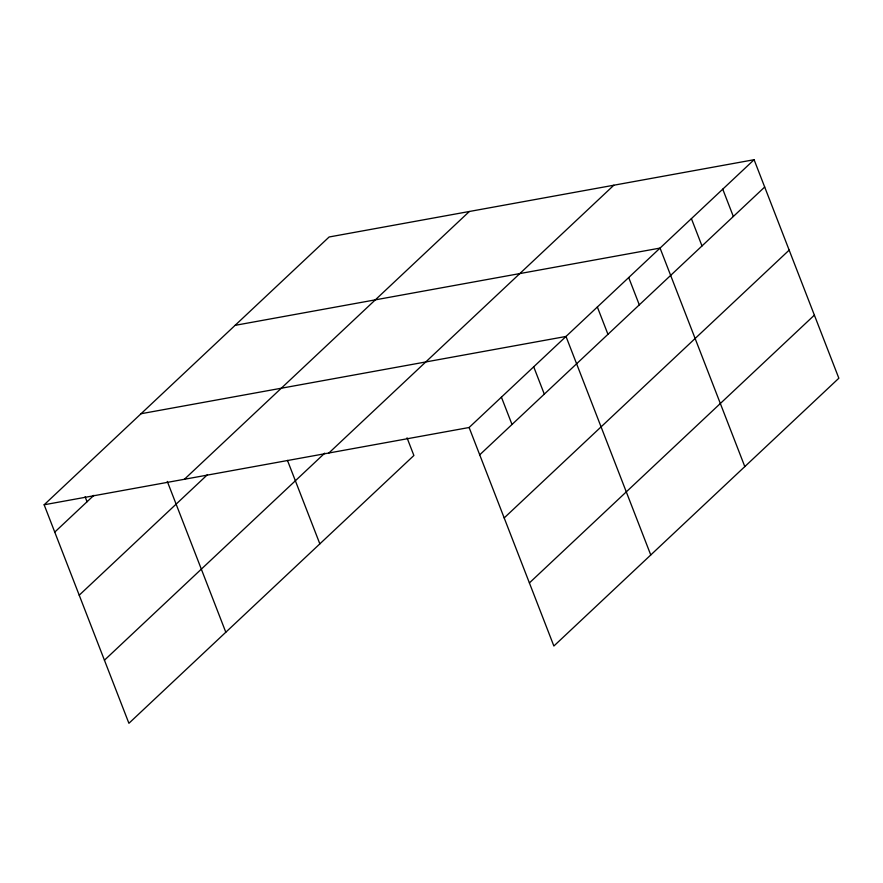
<?xml version="1.0" encoding="UTF-8"?>
<svg xmlns="http://www.w3.org/2000/svg" width="883" height="883" viewBox="0 0 883 883"><rect width="100%" height="100%" fill="white"/><g stroke="black" fill="none" stroke-linecap="round" stroke-linejoin="round"><path stroke-width="1.32" d="M407.041 437.825L413.884 455.496L128.907 723.287L44.15 504.778L329.127 236.986L754.093 159.713L838.85 378.222L553.873 646.014L469.116 427.504L754.093 159.713M54.746 532.107L93.896 495.319M184.392 479.281L469.37 211.478M79.216 595.197L207.461 474.69M104.437 660.197L324.756 453.156M328.873 453.001L613.862 185.209M479.712 454.833L764.689 187.03M504.182 517.924L789.17 250.121M529.392 582.923L814.38 315.132M235.088 325.352L660.054 248.079L744.81 466.599M141.048 413.73L566.003 336.456L650.76 554.966M44.15 504.778L469.116 427.504M722.747 189.161L733.343 216.49M691.4 218.62L701.996 245.949M628.707 277.538L639.303 304.867M597.35 306.997L607.957 334.326M533.707 366.809L544.303 394.127M501.412 397.151L512.008 424.48M287.461 460.385L319.845 543.873M167.306 481.434L225.805 632.239M85.121 496.787L87.042 501.754"/></g></svg>
